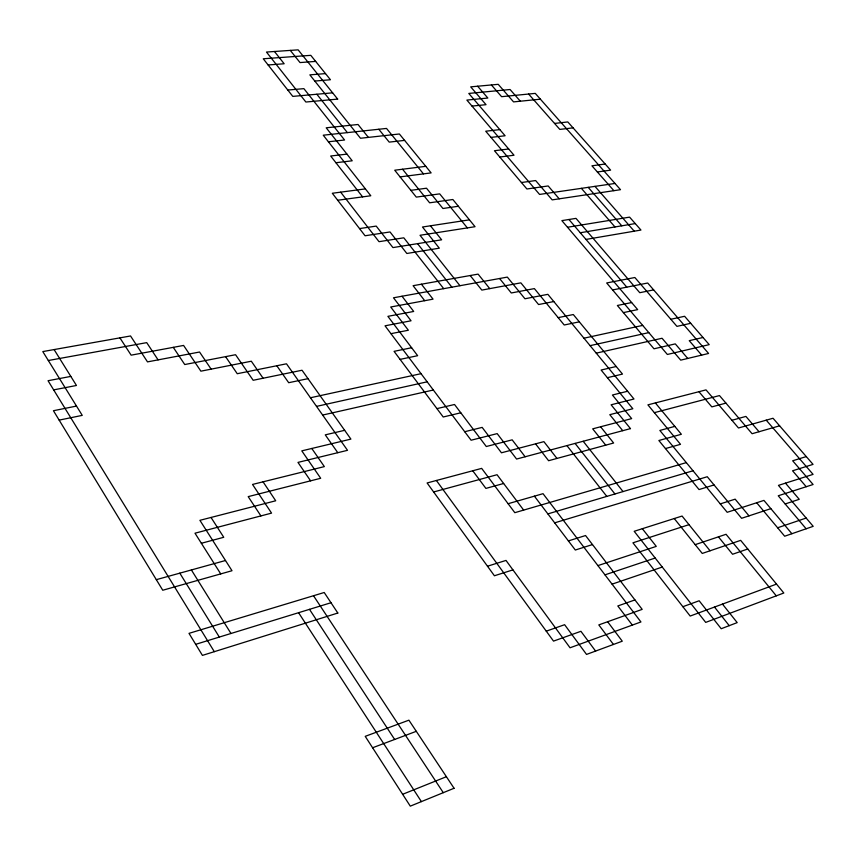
<?xml version="1.0" encoding="UTF-8"?>
<svg xmlns="http://www.w3.org/2000/svg" width="856" height="856" viewBox="0 0 856 856"><rect width="100%" height="100%" fill="white"/><g stroke="black" fill="none" stroke-linecap="round" stroke-linejoin="round"><path stroke-width="1.28" d="M402.641 794.293L446.393 776.713M372.595 747.759L416.294 731.324M776.52 584.102L690.182 616.053L632.937 542.811L689.005 524.664M682.874 606.701L699.159 600.773L721.212 628.732L737.198 622.612L722.475 604.101M546.267 631.161L564.618 624.698L586.531 654.423L622.269 641.197L607.632 621.734M634.949 599.928L617.807 605.962L632.349 625.094M747.759 548.996L732.576 554.26L718.43 536.851M612.072 584.145L662.266 567.057M777.623 527.778L806.17 518.051M604.978 574.847L655.182 558.037M695.19 544.641L726.059 534.294L776.285 595.84M597.916 565.602L656.274 546.385L642.332 528.698M770.86 508.657L741.606 518.297L707.27 476.728L554.667 522.845M785.166 503.949L799.247 499.315L785.476 483.148M512.937 569.882L494.415 575.767L427.101 482.966L481.671 468.382L514.82 512.68L686.319 462.615M592.48 544.566L575.318 550.023L534.401 496.17M720.281 503.895L735.154 499.166L749 515.858M487.492 566.212L506.003 560.423L570.043 647.778L640.941 621.959L543.025 493.687L508.111 503.713M568.395 540.906L585.558 535.535L642.182 609.365L598.804 624.901L613.452 644.461M195.692 644.333L330.994 602.731M714.054 484.945L699.042 489.557L658.863 440.508L681.355 434.281L655.354 402.941M806.288 456.58L792.667 460.774L813.093 484.496L778.243 495.774L806.149 528.783M547.872 513.9L693.039 470.779M779.613 425.828L752.092 433.725L719.479 395.568L654.348 412.667M665.465 448.565L680.509 444.328L647.906 404.856L706.029 389.876L738.493 427.989L773.043 418.252L813.04 464.38L792.56 470.789L806.224 486.711M156.316 579.662L225.492 560.509M503.638 483.49L485.898 488.401L472.758 470.768M731.923 420.275L745.908 416.412L759.047 431.734M433.639 491.975L497.047 474.727L523.658 510.101M674.796 426.384L659.858 430.45L727.193 512.295L763.937 500.407L791.886 533.716M201.363 543.271L223.748 537.29L211.025 517.452M725.931 403.123L711.828 406.889L698.945 391.706M464.701 431.724L482.163 427.39L501.456 452.792L543.902 441.653L556.956 458.431M627.608 391.245L612.415 395.023L631.664 418.616L592.684 428.845L605.727 445.163M460.796 412.795L443.215 417L394.07 351.345L411.629 347.739M607.385 377.689L622.483 374.083L573.295 314.537L558.176 317.64M344.658 430.311L325.269 434.859L337.778 452.696M436.945 408.622L454.525 404.492L486.294 446.511L512.166 439.845L525.145 456.762M616.213 366.496L601.115 370.038L632.83 408.74L609.793 414.679L622.74 430.686M703.001 337.489L689.24 340.667L701.685 355.112M322.648 415.064L433.329 390.015M596.258 353.143L662.062 338.259L680.702 360.141L708.586 353.464L647.703 283.015L612.596 289.949M316.527 406.386L427.165 381.819M590.094 345.653L648.805 332.62M690.706 323.311L676.936 326.371L634.863 277.515L606.669 282.962L667.359 354.47L709.207 344.636L684.607 316.281L670.826 319.277M310.45 397.762L421.045 373.676M583.963 338.195L642.685 325.408M308.021 378.662L288.697 382.707L276.809 365.758M400.084 359.381L417.642 355.7L387.896 316.346L413.694 311.456L402.02 296.24M579.33 321.835L564.211 325.002L534.379 288.6L511.289 292.977L499.583 278.51M623.393 312.611L637.667 309.615L561.868 220.623L575.992 218.376L639.753 292.699L653.652 289.895M59.16 420.114L82.251 415.374L42.8 351.581L130.54 335.969L147.5 361.885L199.555 352.019L211.143 369.15M631.653 302.553L617.369 305.485L653.984 348.799L675.288 343.887L687.743 358.45M76.494 406.076L53.436 410.72L162.758 590.244L231.997 570.727L199.908 520.32L275.707 500.781L263.06 481.832M390.957 333.669L408.355 330.245L390.711 307.004L433.05 299.151L421.43 284.213M553.8 301.547L538.574 304.543L520.865 282.855L481.821 290.098L470.19 275.536M53.66 389.887L76.462 385.478L54.099 349.569M70.813 376.405L48.043 380.717L214.31 651.673M48.321 360.515L146.718 342.635L158.082 359.873M585.986 239.423L640.951 230.05L629.588 217.135L567.517 227.257M580.282 232.746L635.259 223.577M469.452 219.842L422.479 227.011L439.321 248.176L406.846 253.483L390.026 231.955L365.063 235.764L332.31 193.263L365.394 188.887M359.531 228.584L376.223 226.091L392.936 247.587L441.643 239.808L430.44 225.791M458.356 206.253L442.927 208.5L426.513 188.213L410.869 190.332M614.993 183.452L539.558 194.43L485.716 131.214L499.84 129.62M521.432 182.521L535.653 180.552L552.173 199.876L620.514 189.69L535.268 93.39L501.605 96.685L491.398 84.958M597.381 171.981L610.617 170.141L567.806 121.937L554.56 123.435M337.692 200.251L370.798 195.767L323.247 135.195L386.516 128.432L423.453 173.875M605.171 164.02L591.935 165.807L613.88 190.674M400.084 176.892L431.135 172.891L399.377 133.985L360.494 138.255L309.851 74.857L325.494 73.605M425.774 166.321L394.723 170.216L416.305 197.115L439.695 193.863L467.355 227.899M499.797 157.023L514.017 155.236L466.862 100.077L487.845 98.033L477.637 86.221M508.667 148.987L494.447 150.72L526.911 188.983L548.172 185.955L559.214 198.827M335.927 162.726L352.212 160.789L326.2 127.801L358.033 124.495L368.38 137.388M346.948 154.123L330.673 156.006L362.602 196.869M490.98 137.399L505.104 135.762L468.788 93.432L510.08 89.516L520.33 101.211M573.071 127.865L559.824 129.406L528.612 94.042M404.61 140.384L389.202 142.117L378.791 129.256M328.415 141.775L344.572 140.01L303.891 88.65L287.798 90.041M471.998 106.091L486.037 104.678L470.693 86.863L498.224 84.327L513.557 101.896L540.404 99.189M332.631 92.833L292.784 96.386L263.252 58.775L310.781 55.34L330.448 79.747L314.794 81.053M268.11 64.97L284.171 63.761L274.466 51.499M315.661 61.397L300.028 62.574L290.302 50.397M594.952 186.362L634.243 231.195M588.19 187.346L621.788 225.824M581.374 188.341L614.983 226.958M766.227 420.168L813.072 474.374L778.446 485.384L813.2 526.333L784.674 536.22L756.704 502.75M568.951 219.5L626.785 287.145M402.566 169.231L429.626 202.808L452.856 199.512L475.048 226.701L420.029 235.282L459.972 285.711M710.063 550.783L682.072 516.05L634.189 531.298L705.708 622.398L783.818 593.005L740.675 540.361L702.252 553.436L674.25 518.543M489.75 288.632L478.108 274.123L413.095 285.69L424.704 300.691M600.602 426.77L613.634 443.012L548.6 460.71L535.546 443.836M316.848 94.246L347.375 132.616M583.182 441.257L623.029 491.569M714.503 607.054L729.237 625.661M417.557 243.66L451.872 287.177M575.082 443.419L614.94 493.976M443.718 288.665L403.807 237.808L379.015 241.681L340.667 192.161M566.918 445.601L606.797 496.394M595.583 651.074L580.924 631.3L553.522 641.112L436.389 480.484M263.102 378.234L251.322 361.221L200.882 371.172L183.591 345.439L131.139 355.165L119.894 337.863M311.787 448.469L324.349 466.606L252.531 484.443L271.555 513.119L194.997 533.202L220.73 573.905M225.567 356.642L237.251 373.719L286.493 363.8L347.515 450.32L297.974 462.401L310.6 480.837M173.276 347.354L184.746 364.538L235.561 354.716L253.173 380.278L302.04 370.241L350.896 439.107L301.794 450.866L320.69 478.279L248.197 496.63L260.909 515.911M313.51 595.733L443.28 792.667M309.487 609.344L394.659 739.466M298.573 612.693L421.398 801.612M191.391 569.946L230.97 633.483M179.803 573.156L219.318 637.067M454.065 788.269L410.291 806.149L365.223 736.342L408.901 720.174L454.065 788.269M337.831 613.035L202.423 655.396L189.005 633.354L324.21 592.502L337.831 613.035M630.476 428.621L516.585 459.051L497.175 433.618L471.1 440.219L385.04 325.815L411.041 320.786L393.493 297.792L507.341 277.098L524.942 298.765L547.872 294.336L633.986 399.003L611.109 404.792L630.476 428.621M337.66 99.103L305.87 102.025L266.473 52.056L298.134 49.851L337.66 99.103"/></g></svg>
